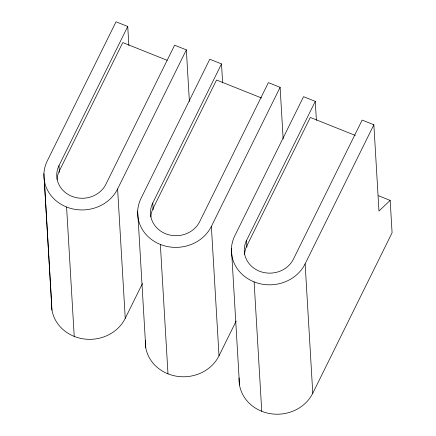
<?xml version="1.0" encoding="UTF-8"?>
<svg xmlns="http://www.w3.org/2000/svg" width="436" height="436" viewBox="0 0 436 436"><rect width="100%" height="100%" fill="white"/><g stroke="black" fill="none" stroke-linecap="round" stroke-linejoin="round"><path stroke-width="0.65" d="M59.41 172.329L59.007 165.555L127.743 26.482L116.025 21.8L47.29 160.879A38.586 35.016 -3.4 0 0 66.588 207.013L74.224 336.407M51.633 301.925A38.586 35.016 -3.4 0 0 80.48 338.336A38.586 35.016 -3.4 0 0 125.246 318.351L117.611 188.957L186.346 49.878L174.623 45.202L105.888 184.275A25.724 23.348 -3.4 0 1 71.875 196.314A25.724 23.348 -3.4 0 1 59.007 165.555M153.172 209.77L152.769 202.996L221.504 63.918L209.787 59.242L141.051 198.315A38.586 35.016 -3.4 0 0 160.35 244.449L167.985 373.848M125.246 318.351L142.436 283.574M145.319 340.511A38.586 35.016 -3.4 0 0 174.852 375.908A38.586 35.016 -3.4 0 0 219.008 355.792L211.373 226.393L280.108 87.32L268.385 82.638L199.65 221.717A25.724 23.348 -3.4 0 1 165.636 233.751A25.724 23.348 -3.4 0 1 152.769 202.996M246.934 247.212L246.531 240.438L315.266 101.359L303.549 96.678L234.813 235.756A38.586 35.016 -3.4 0 0 254.112 281.89L261.747 411.284M219.008 355.792L236.198 321.01M239.081 377.952A38.586 35.016 -3.4 0 0 268.614 413.35A38.586 35.016 -3.4 0 0 312.77 393.228L305.135 263.835L373.87 124.756L362.147 120.08L293.412 259.153A25.724 23.348 -3.4 0 1 259.398 271.192A25.724 23.348 -3.4 0 1 246.531 240.438M312.77 393.228L392.084 232.759L390.171 200.407L378.453 195.731M390.171 200.407L378.96 211.024L373.87 124.756M167.157 60.293L122.778 42.57L59.329 170.95A25.724 23.348 -3.4 0 0 57.078 179.479M261.546 97.98L216.539 80.011L153.09 208.386A25.724 23.348 -3.4 0 0 150.84 216.921M355.307 135.422L310.301 117.448L246.852 245.828A25.724 23.348 -3.4 0 0 244.601 254.362M315.266 101.359L316.389 120.325M280.108 87.32L283.155 138.942M221.504 63.918L222.627 82.889M231.44 248.553L239.5 385.004M186.346 49.878L189.393 101.501M127.743 26.482L128.865 45.448M137.678 211.117L145.738 347.563M44.341 180.727L51.977 310.121M43.916 173.675L51.557 303.069M117.611 188.957A38.586 35.016 -3.4 0 1 66.588 207.013M211.373 226.393A38.586 35.016 -3.4 0 1 160.35 244.449M305.135 263.835A38.586 35.016 -3.4 0 1 254.112 281.89"/></g></svg>
